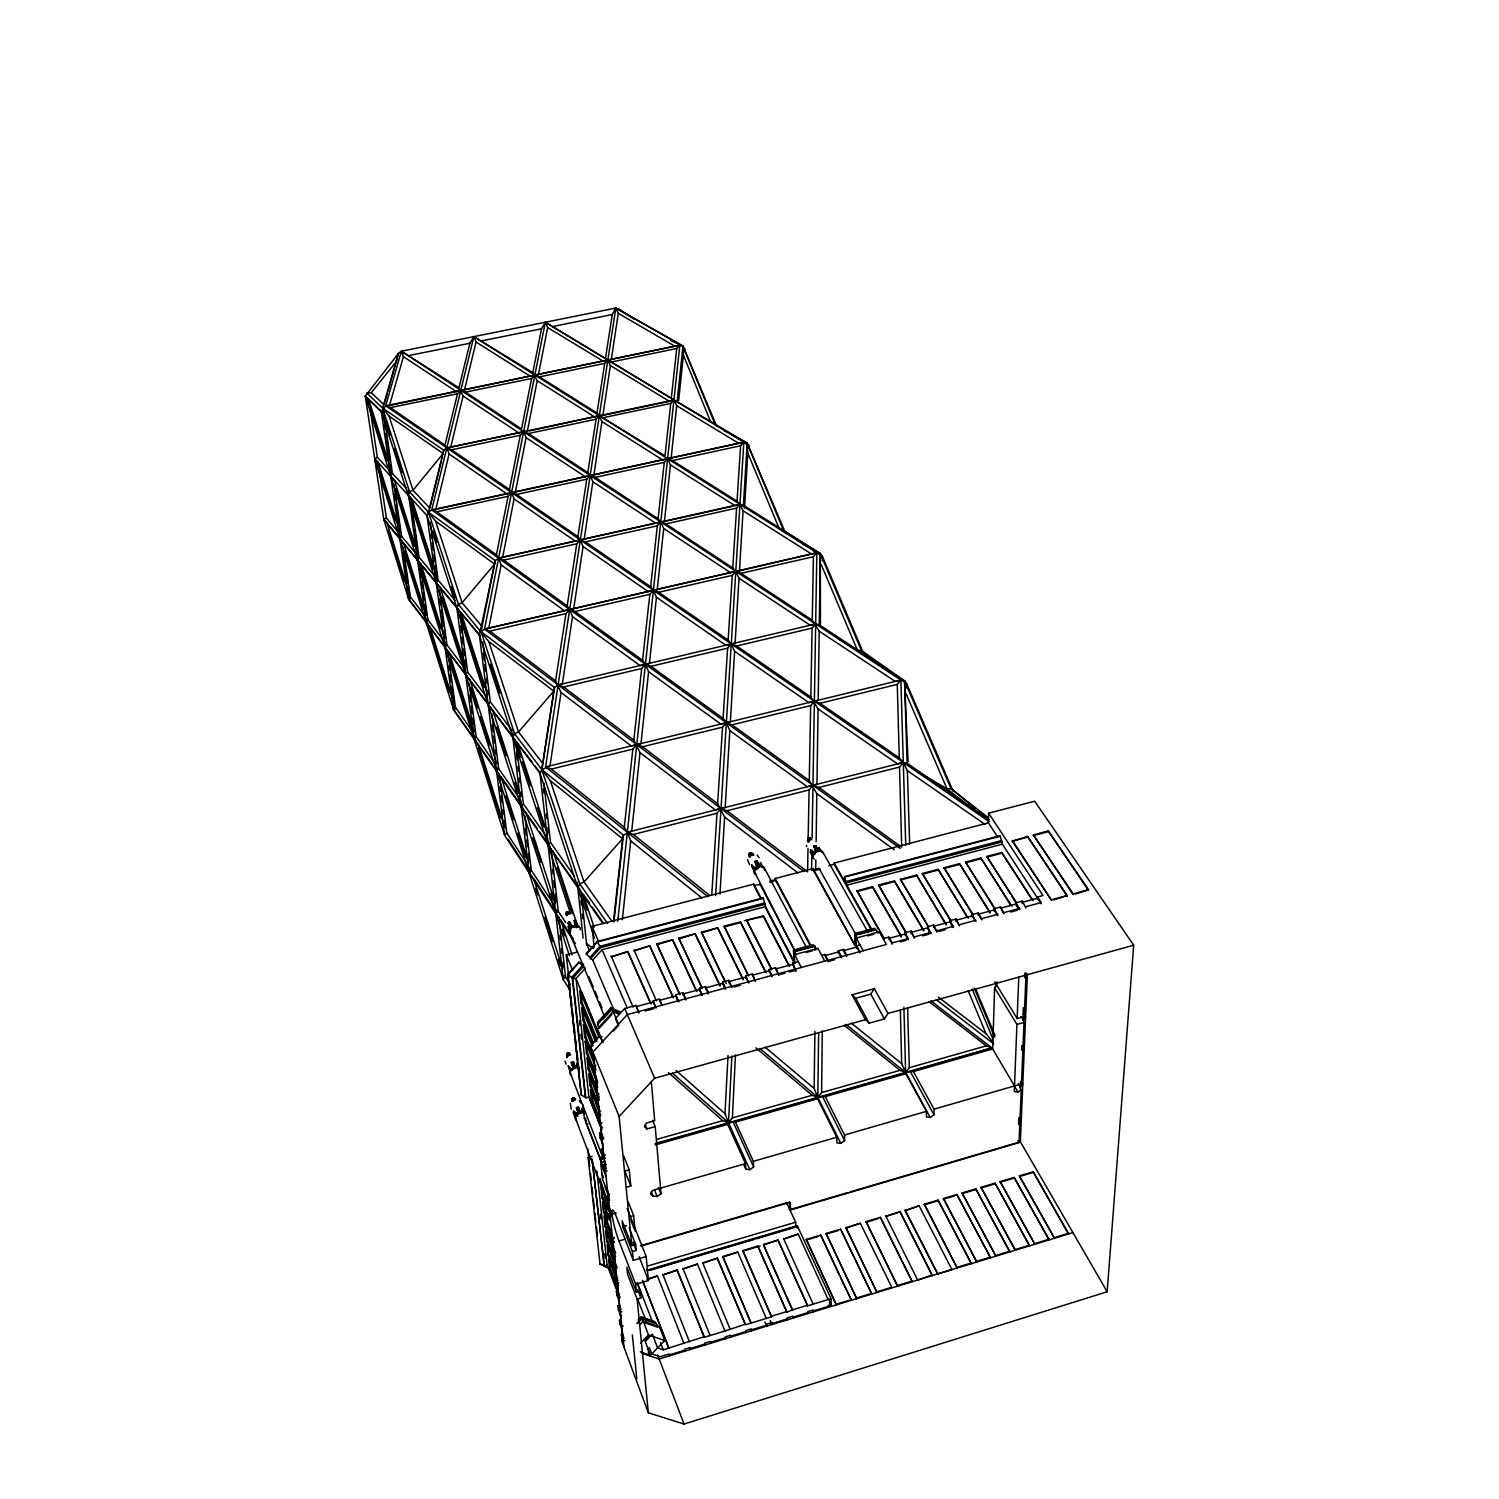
<?xml version="1.0" encoding="UTF-8"?>
<svg xmlns="http://www.w3.org/2000/svg" width="1499" height="1499" viewBox="0 0 1499 1499"><rect width="100%" height="100%" fill="white"/><g stroke="black" fill="none" stroke-linecap="round" stroke-linejoin="round"><path stroke-width="1.5" d="M905.077 935.226L905.077 932.771L911.148 931.141L914.484 938.074L912.254 934.27M905.096 1210.611L919.131 1205.777L951.921 1269.578L937.568 1273.963L905.096 1210.611L919.131 1205.777M906.595 688.097L906.595 683.507L904.553 680.902L861.344 650.397L820.328 553.637L743.41 505.219L739.981 504.301L498.586 558.153L495.251 560.626L479.399 635.145L504.657 835.336L575.447 943.714M905.077 932.771L908.413 939.723L905.077 933.989L888.963 938.355M911.13 933.577L911.148 931.141M866.066 1221.591L897.601 1286.161L866.066 1221.591L880.381 1217.319L912.254 1281.682L902.061 1261.315M946.131 924.958L916.47 875.06L900.449 879.295L928.593 927.394M950.928 921.36L922.335 873.505L938.13 869.326L968.26 918.212M924.302 1204.222L957.205 1267.967L924.302 1204.222L938.112 1200.118L971.333 1263.638L938.112 1200.118M934.72 928.181L936.987 931.985L933.596 925.07L927.544 926.701L929.773 932.959M902.885 1073.696L905.921 1073.659L926.438 1111.359L926.401 1116.999L930.186 1117.467L933.989 1114.806L934.046 1109.166L913.397 1071.541L910.343 1071.579L655.606 1143.981M927.544 926.701L930.916 933.633L927.525 927.937L911.13 932.359M844.63 1140.645L822.52 1096.556L825.218 1096.612L844.518 1135.024L844.63 1140.645L840.808 1143.344L817.836 1097.343L821.621 1092.584L822.276 1030.75M933.577 927.506L933.596 925.07M818.641 1032.642L817.836 1097.343L812.139 1095.282L755.927 1047.82M899.943 1211.492L932.284 1275.574L899.943 1211.492L885.647 1216.401L897.901 1212.747M967.042 917.013L938.13 869.326M815.718 869.027L815.849 859.901M816.131 841.614L816.824 793.646L809.273 780.567L732.055 724.841L726.359 722.705L723.099 718.377L650.959 666.324L645.432 664.244L642.584 660.272L575.016 611.517L569.676 609.512L567.184 605.858L503.776 560.12L498.586 558.153L496.413 554.799L436.809 511.796L431.749 509.885L428.527 512.283L427.009 515.637L453.597 709.758L602.917 923.59M594.578 938.28L539.977 773.315L408.665 599.244L381.252 411.269L385.674 405.798L390.415 407.616L444.941 445.147L446.814 447.939L451.686 449.775L509.454 489.536L511.571 492.553L516.593 494.445L577.883 536.661L580.319 539.921L585.472 541.87L650.641 586.727L653.414 590.287L658.698 592.274L728.121 640.054L731.268 643.933L736.721 645.975L810.828 696.979L818.061 708.952L816.955 784.221L807.212 786.675L729.826 730.594L726.359 722.705L720.869 724.111L648.58 671.721L645.432 664.244L640.185 665.65L572.506 616.614L569.676 609.512L484.533 629.074L481.067 631.622L514.569 733.798L550.32 780.717L622.572 838.784L613.559 920.911M607.601 923.534L579.757 883.96L541.832 769.643L553.806 691.133L488.768 641.497L458.432 604.453L428.527 512.283L443.704 450.243L446.814 447.939L523.638 431.693L528.454 433.53L587.814 472.56L590.175 475.502L595.14 477.375L658.08 518.785L660.778 521.971L665.875 523.901L732.767 567.896L735.784 571.363L741.031 573.349L812.252 620.193L819.203 631.191L818.192 700.314L808.86 702.6L734.604 651.278L731.268 643.933L726.003 645.338L656.45 597.258L653.414 590.287L569.676 609.512L565.985 613.597L555.567 680.846L561.057 692.519L549.983 765.877L541.832 769.643L539.977 773.315L563.193 979.278L570.482 991.12M975.174 808.504L951.041 788.643L904.553 680.902L819.297 624.821L820.328 553.637L783.677 530.702L747.158 443.086L673.932 399.933L446.814 447.939L449.1 453.972L435.759 509.416L431.749 509.885L473.853 336.619L532.801 372.614L537.242 380.69L527.311 431.356L523.638 431.693L520.284 435.253L509.454 489.536M759.787 1048.363L817.836 1097.343L814.126 1088.405L814.913 1031.368M820.44 624.277L820.328 553.637L814.201 551.538M966.986 905.546L944.051 867.752L959.51 863.668L990.108 912.31M943.433 1198.525L976.786 1261.971L943.433 1198.525L956.887 1194.516L990.539 1257.773L956.887 1194.516M957.205 922.11L959.51 925.876L956.081 918.999L950.047 920.63L952.296 926.85M757.969 868.764L754.878 861.382L756.958 860.838L759.562 867.265L759.487 865.616L762.991 867.415L760.461 862.637L759.824 866.235M811.577 870.301L811.877 851.919M812.102 838.147L816.843 552.738L473.853 336.619L469.862 343.252L458.956 387.81L463.041 396.017L450.637 447.564M950.047 920.63L953.476 927.525L950.029 921.848L933.577 926.288M956.043 921.435L956.081 918.999M575.935 922.41L574.267 920.367L574.979 926.907L576.384 925.351L571.419 926.644L573.086 927.413L569.32 921.641L567.915 923.215L570.444 929.211L571.85 927.637L569.32 921.641M807.624 869.532L808.017 848.471M811.671 839.477A2.286 1.63 -29.4 0 0 810.697 839.29L809.591 839.571A2.286 1.63 -29.4 0 0 808.111 841.183L809.104 789.954L812.983 785.289L818.866 787.481L899.831 845.904M809.273 780.567L810.659 705.598L814.388 701.195L820.009 703.312L899.269 757.857L903.297 762.466L907.363 770.673L909.668 844.293M810.828 696.979L812.102 628.1L815.662 623.94L819.297 624.821M812.252 620.193L813.414 556.691L816.843 552.738L820.328 553.637L822.333 556.204L863.349 652.927L867.097 655.588M990.071 913.078L959.51 863.668M995.017 909.443L965.581 862.056L980.908 858.009L1011.956 906.408M962.077 1192.96L995.879 1256.143L962.077 1192.96L975.774 1188.876L1009.876 1251.871L975.774 1188.876M972.251 917.051L972.308 914.615L978.397 912.966L981.864 919.824L978.36 914.203L994.23 909.912L997.772 915.514L994.268 908.675L1000.489 907.007L1004.011 913.828M972.308 914.615L975.774 921.473L972.289 915.833L956.062 920.217M978.322 915.421L978.397 912.966M1010.682 905.227L980.908 858.009M1010.401 893.872L986.792 856.454L1001.707 852.5L1033.186 900.674M997.678 836.985L988.366 822.82L988.628 813.189L1034.666 801.216L1133.694 945.194L1107.161 1291.763L684.069 1424.05L648.336 1412.789L621.71 1340.987L621.823 1327.777M981.039 1187.32L1015.273 1250.222L981.039 1187.32L995.055 1183.142L1029.607 1245.838L995.055 1183.142M994.193 911.13L994.268 908.675M997.753 982.126L994.605 987.747L992.694 1048.981L1014.504 1085.932M996.329 986.661L996.479 982.07M1031.874 899.494L1001.707 852.5M1041.187 903.766L1002.381 844.162L1000.152 835.711L844.518 876.615L844.612 881.449L834.212 863.087L988.366 822.82M1002.831 911.954L1000.489 907.007M1000.17 1181.605L1034.835 1244.245L1000.17 1181.605L1014.148 1177.446L1049.131 1239.879L1014.148 1177.446M1012.368 840.414L1051.642 900.487L1012.35 841.183L1027.527 836.423L1067.232 895.503L1053.872 899.887M1011.638 895.802L1019.807 909.556L1016.21 903.972L1000.451 908.225M994.605 987.747L1016.922 1024.417L1014.298 1091.572L1017.952 1092.059L1021.231 1089.773L1020.069 1087.787L1020.8 1081.81L1022.786 1084.021L1020.069 1087.787M1026.084 972.795L1024.267 1016.528L1017.146 1018.533L1018.777 977.104M1022.187 903.56L1022.281 901.105L1016.247 902.754L1016.153 905.19L1018.552 908.919M570.407 1072.385L568.215 1065.77L571.569 1069.312M1067.194 896.271L1027.527 836.423M1025.859 907.907L1022.281 901.105M1018.552 1124.55L1018.833 1117.654M1021.606 1050.068L1021.793 1045.515M934.046 1109.166L1021.475 1083.927L1024.023 1022.412L1022.993 1016.528M1024.267 1016.528L1023.067 1014.561L1023.349 1007.647M1024.585 977.741L1024.773 973.132M789.317 1202.067L790.535 1209.955L1019.039 1142.613L1021.231 1089.773M1107.161 1291.763L1020.369 1141.77L1027.415 973.975M1073.172 894.659L1033.354 834.887L1048.307 830.933L1088.555 889.731L1075.364 894.06M1019.376 1175.891L1054.472 1238.249L1019.376 1175.891L1033.186 1171.768L1068.6 1233.921L1033.186 1171.768M1037.477 899.419L1037.589 896.983L1042.985 895.521L988.628 813.189M573.386 1110.89L575.935 1118.498C570.088 1109.372 575.541 1109.653 577.808 1116.474M1088.499 890.5L1048.307 830.933M753.66 1166.971L733.123 1121.964L735.428 1122.133L753.36 1161.332L753.66 1166.971L749.819 1169.688L728.495 1122.732L732.374 1117.917L735.466 1054.846M731.868 1056.027L728.495 1122.732L722.705 1120.652L668.46 1072.609M582.137 1109.953L581.987 1108.492L581.2 1112.783M672.526 1073.247L728.495 1122.732L724.991 1113.663L728.027 1055.483M744.516 508.198L747.795 453.054L747.158 443.086L731.475 434.579M719.97 894.06L724.617 817.03L717.628 803.689L642.528 746.746L636.775 744.61L631.304 745.996L561.057 692.519M729.826 730.594L725.197 807.418L715.267 809.928L640.017 752.629L633.833 740.15L563.699 686.992L558.134 684.931L554.536 687.554L553.806 691.133L518.523 731.943L514.569 733.798L512.827 737.321L529.053 872.68L532.464 876.896M734.604 651.278L730.35 721.787L726.359 722.705L722.537 727.165L642.528 746.746M575.016 611.517L649.817 594.316L653.414 590.287L735.784 571.363L739.007 578.239L735.091 643.183L731.268 643.933L727.615 648.149L650.959 666.324M658.698 592.274L732.28 575.354L735.784 571.363L739.457 570.763L743.073 510.766L739.981 504.301L737.04 501.209L672.508 460.568L667.598 458.694L435.759 509.416M743.41 505.219L747.158 443.086L743.504 442.018M715.585 895.559L743.841 442.149L545.317 322.248L541.551 328.787L532.801 372.614M711.781 894.622L717.009 813.264L721 808.542L726.959 810.753L807.586 871.875M717.628 803.689L722.537 727.165M723.099 718.377L727.615 648.149M728.121 640.054L732.28 575.354M732.767 567.896L736.59 508.105L739.981 504.301L735.091 505.706L670.446 464.859L667.598 458.694L743.841 442.149L747.158 443.086L785.626 533.194L783.677 530.702M737.04 501.209L740.6 445.765L743.841 442.149L431.749 509.885L900.243 848.34M814.051 853.156C812.421 847.853 807.005 850.795 813.133 856.06M578.989 1068.468L576.965 1063.372L576.084 1067.157M678.654 400.514L683.394 355.169L682.982 346.119L615.808 308.063L401.376 351.197L398.453 353.389L365.306 396.092L383.744 519.31L408.665 599.244L428.283 624.615L426.128 622.404L408.009 490.192M622.347 919.749L630.686 840.864L627.332 832.245L624.296 827.223L551.407 769.062L545.58 766.907L615.808 308.063L682.982 346.119L716.784 426.353M640.017 752.629L631.735 831.046L623.434 835.055L622.572 838.784L584.01 881.955L579.757 883.96L577.827 887.652L583.092 938.112M648.58 671.721L640.972 743.635L636.775 744.61L632.84 749.125L624.296 827.223M656.45 597.258L649.442 663.457L645.432 664.244L641.684 668.517L633.833 740.15M657.255 589.65L663.701 528.529L660.778 521.971L498.586 558.153L501.153 564.898L488.73 628.343M585.472 541.87L657.312 525.812L660.778 521.971L664.45 521.465L670.446 464.859M671.14 458.319L676.686 405.723L673.932 399.933L545.317 322.248L484.533 629.074L804.082 871.594M677.211 400.851L682.982 346.119L670.503 340.46M617.719 921.304L679.834 345.182L385.674 405.798L401.376 351.197L458.956 387.81M613.915 921.941L623.434 835.055L541.832 769.643L554.536 687.554L481.067 631.622L495.251 560.626L428.527 512.283L409.564 491.859L382.657 408.065L366.637 393L371.227 392.757L384.081 404.711L387.323 393.469M642.584 660.272L649.817 594.316M650.641 586.727L657.312 525.812M658.08 518.785L664.263 462.367L667.598 458.694M670.915 400.851L673.932 399.933L670.728 403.418L664.994 455.846L599.338 415.691L597.014 413.049L539.509 376.849L534.862 375.069L389.478 405.517L403.418 356.668L401.376 351.197L900.88 680.04L904.553 680.902L908.075 761.792M671.402 397.347L676.742 348.517L679.834 345.182L534.862 375.069L531.639 378.46L521.54 428.976L465.496 392.12L460.793 390.321L457.514 393.769L444.941 445.147M750.062 855.386A2.305 1.649 -28.1 0 0 749.537 856.304L749.575 854.336L750.531 856.96M764.359 870.095L764.265 867.884A5.734 4.066 -28.1 0 0 760.312 865.86L757.52 866.591A5.734 4.066 -28.1 0 0 753.828 870.6L795.032 951.34M819.185 850.045L819.185 847.422L821.845 852.125L818.417 850.326M572.506 616.614L562.331 684.087L558.134 684.931L815.662 623.94L810.359 625.345L739.007 578.239M573.686 608.838L583.074 546.573L580.319 539.921L576.778 543.8L567.184 605.858M584.16 539.396L592.854 481.741L590.175 475.502L586.784 479.193L577.883 536.661M593.866 475.089L601.942 421.575L599.338 415.691L529.578 430.888M587.814 472.56L596.059 419.214L599.338 415.691L602.879 415.392L610.393 365.569L607.863 360.022L604.715 363.395L597.014 413.049M611.273 359.797L618.281 313.328L615.808 308.063L612.267 314.528L605.596 357.643M751.617 864.923L754.709 872.324L751.617 864.923L756.227 869.176L754.128 869.72L757.388 866.16L756.227 869.176M409.995 497.949L408.103 495.101L409.564 491.859L413.012 490.285L443.161 453.56L443.704 450.243L382.657 408.065L398.453 353.389L387.979 391.22M391.276 472.972L390.714 476.214L393.45 480.317M400.383 535.649L399.84 538.816L402.538 542.825M409.19 596.115L408.665 599.244L410.37 596.789L403.175 547.322M417.846 556.635L417.284 559.933L419.139 562.706M426.69 619.162L426.128 622.404L445.559 647.493M438.139 585.734L436.209 582.849L437.108 577.677L411.925 499.223L408.103 495.101M445.934 642.453L445.072 647.512L447.901 651.709M454.16 706.441L453.597 709.758L476.401 741.462L474.171 739.213L456.839 607.826L458.432 604.453L462.104 602.748L494.633 564.074L435.572 521.165L428.527 512.283M498.586 774.271L496.581 771.31L497.218 767.713M530.028 867.153L529.053 872.68L531.283 870.226L524.781 815.625M556.485 909.781L555.792 913.641L559.427 918.156M559.239 920.573L565.554 976.936L563.193 979.278L563.868 975.512M684.293 351.797L684.874 348.574M807.867 840.115L808.317 837.735L810.097 837.716L810.135 839.534M752.779 855.461L751.599 852.8L749.856 852.8L749.107 854.449M502.596 557.591L514.082 498.886L511.571 492.553L508.105 496.3L496.413 554.799M515.412 492.122L526.093 437.652L523.638 431.693M538.385 374.825L547.66 327.569L545.317 322.248M567.222 1054.415L566.847 1055.352L567.69 1052.71L569.489 1053.797M464.465 390.059L476.045 342.016L473.853 336.619M576.647 1114.544L576.478 1113.082M441.306 461.13L429.82 508.161L413.012 490.285L389.122 416.141L382.657 408.065M441.849 458.881L442.505 456.221M576.796 1066.632L576.965 1063.372M570.351 1103.301L571.231 1109.26M818.548 850.476L819.185 847.422M1022.824 1020.444L1025.597 1016.753L1023.067 1014.561M390.377 435.272L384.044 415.485L392.457 473.478L390.714 476.214L394.331 480.13L417.434 552.775M852.032 994.793L855.723 998.278L870.788 994.137L874.348 988.665L887.989 1013.436L884.373 1018.927L869.158 1023.161L865.448 1019.695L852.032 994.793L874.348 988.665M394.106 484.795L401.582 536.23L399.84 538.816L419.102 561.788L417.284 559.933L417.153 554.93M433.248 568.889L410.951 499.373L419.102 557.272L417.284 559.933L436.64 583.017M457.307 608.013L436.209 582.849L438.139 580.113L430.269 522.383M566.229 913.828L567.128 915.271C567.015 912.385 565.348 914.615 567.315 911.692C572.243 914.502 566.416 910.118 568.739 914.203M580.15 929.736A5.827 4.178 -24 0 0 579.251 926.663L577.04 925.633A5.827 4.178 -24 0 0 571.456 927.094L569.583 929.174A5.827 4.178 -24 0 0 570.051 933.427L570.295 933.596M440.612 628.756L420.076 564.092L427.927 619.874L426.128 622.404L426.035 619.012M439.413 589.482L446.983 644.926L445.072 647.512L467.519 676.574M460.156 614.627L467.688 672.17L465.664 674.812L468.625 679.197M448.22 654.032L455.471 707.303L453.597 709.758L374.675 458.788L377.336 457.214L369.934 407.447M933.989 1114.806L910.343 1071.579L991.87 1047.895L986.286 1045.852L909.293 1067.7L905.621 1072.403L930.186 1117.467M491.241 709.196L488.168 704.642L490.323 701.907L482.828 642.134M492.103 763.909L474.171 739.213L476.157 736.702L469.224 683.806M371.227 392.757L396.673 361.109M818.866 787.481L899.512 767.057L903.297 762.466L907.12 763.272L989.171 819.747M499.486 774.777L496.581 771.31L498.699 768.743L491.803 713.786M820.009 703.312L897.264 684.387L900.88 680.04L905.733 845.53M524.238 811.071L521.109 806.443L523.376 803.82L516.031 742.099L521.034 757.351M499.579 775.751L506.756 832.919L504.657 835.336L365.306 396.092L383.126 413.387L365.306 396.092L369.597 405.18M808.317 837.735L808.148 842.063M566.378 913.453L566.978 913.003M576.628 927.675L578.033 926.12M794.489 962.321L765.502 906.633L763.253 897.864L597.239 941.484L586.128 953.776L592.742 960.072L614.009 1010.195M578.876 962.171L585.359 968.242L576.028 978.547L588.882 1097.006L585.809 1097.849L581.2 1094.795L567.84 974.387L578.876 962.171L583.748 964.382M579.007 962.508L567.971 974.706L581.331 1095.113M586.334 954.263L597.445 941.972L763.497 898.332M543.837 782.871L550.489 842.363L548.072 845.043L551.332 849.877M582.305 965.675L572.131 976.936L585.228 1096.369M589.725 957.636L599.975 946.3L764.734 902.923M582.924 967.136L572.73 978.397L585.809 1097.849M590.306 958.967L600.556 947.63L765.389 904.216M592.742 960.072L602.111 949.71L765.502 906.633M620.586 1012.05L610.936 1007.778L597.539 1022.43L598.307 1024.248M602.767 1019.357L611.704 1009.595L619.799 1012.631L611.648 1009.014L597.52 1024.454L599.15 1028.426L611.742 1014.673M619.256 1014.298L613.185 1011.6L597.351 1028.914L602.917 1042.423L599.563 1035.903L590.419 1045.89L591.281 1054.041L592.929 1053.591M618.188 1011.731L619.443 1013.024M618.056 1024.698L615.471 1018.552L624.69 1008.49L636.044 1005.436L638.799 1012.762L636.044 1005.436M568.215 1065.77L570.22 1070.886L573.293 1067.532M754.634 870.675L759.993 866.572L756.958 860.838M613.072 1031.368L618.881 1025.054M813.938 851.676L815.156 853.868L813.076 854.393L816.355 850.851L813.601 855.348L810.453 849.671M629.187 1227.943L635.67 1244.507L631.847 1245.632L619.106 1116.436L654.651 1078.231L865.448 1019.695M749.856 852.8L748.9 855.105M551.595 852.144L558.19 911.13L555.792 913.641L557.628 915.027M638.124 1320.001L641.141 1316.871L654.857 1321.612L655.569 1323.467L641.853 1318.727L637.337 1323.411M637.038 1323.205L641.816 1318.258L656.262 1323.242L657.836 1327.271L643.352 1322.305L641.141 1316.871M640.073 1324.498L643.258 1321.219L659.429 1326.784L664.769 1340.518L649.817 1355.902L648.224 1351.723M640.541 1343.216L648.524 1334.972L664.769 1340.518M645.113 1340.406L649.873 1335.478M651.54 1334.953L645.226 1341.474L650.454 1355.246L640.279 1351.854M647.437 1349.625L649.367 1347.638L651.765 1353.916L660.178 1356.726L669.229 1353.972L669.397 1355.883M758.4 865.054L756.302 865.598M725.385 1124.156L727.671 1124.344L745.471 1163.617L652.477 1190.468L650.491 1193.935L652.983 1196.09L657.143 1196.502L661.003 1193.766L655.213 1126.611L652.552 1120.334M580.825 1113.214L578.427 1107.049L576.403 1107.611L578.558 1114.207L578.389 1112.745L575.372 1116.024L577.396 1115.462M596.883 1170.944L607.076 1264.781L604.284 1266.43L592.124 1159.308L588.095 1157.472L592.086 1156.347M571.288 1062.435L573.705 1068.562L575.766 1067.981L573.349 1061.854L571.288 1062.435L573.461 1069.031M813.713 846.148L816.88 851.807L818.96 851.263L815.775 845.605L813.713 846.148L816.393 852.5M379.247 470.068L386.386 517.998L383.744 519.31L479.399 635.145L570.238 912.835M572.337 1101.147A2.211 1.48 -23.3 0 1 573.536 1100.097L574.642 1099.798L573.948 1098.261L573.086 1100.51M567.372 1057.638A2.248 1.536 -23.4 0 1 567.109 1057.32L567.015 1056.514A2.248 1.536 -23.4 0 1 568.402 1054.996L568.945 1054.79M750.493 854.992A2.305 1.649 -28.1 0 1 751.018 854.692L752.142 854.411A2.305 1.649 -28.1 0 1 753.735 855.217C752.704 852.088 751.355 855.704 752.348 853.624M647.025 1270.702L797.431 1226.126L831.064 1298.677L831.214 1304.505L828.347 1305.385L828.404 1307.315M669.303 1354.927L684.518 1350.28M690.008 1348.613L704.736 1344.097M710.582 1342.317L725.422 1337.783M730.65 1336.19L745.79 1331.562M751.336 1329.875L766.626 1325.21M771.891 1323.598L787.162 1318.933M792.84 1317.209L807.867 1312.618M813.376 1310.932L828.385 1306.341M836.348 1304.224L851.207 1299.689L820.74 1235.082L806.256 1239.411L836.367 1304.88L806.256 1239.411M856.697 1298.003L871.519 1293.468L840.602 1229.18L826.099 1233.49L856.697 1298.659L826.099 1233.49M876.971 1291.801L891.774 1287.285L860.351 1223.278L845.904 1227.587L876.971 1292.475L845.904 1227.587M897.601 1285.505L912.254 1281.027M932.284 1274.918L917.65 1280.034L885.647 1215.745M957.224 1267.292L971.352 1262.982M976.805 1261.315L990.577 1257.118M995.898 1255.487L1009.914 1251.197M1015.291 1249.566L1029.644 1245.182M1034.872 1243.589L1049.169 1239.205M1054.509 1237.574L1068.656 1233.265M1072.928 1232.609L659.148 1359.012L641.703 1353.185M652.327 1334.147L657.611 1347.882L663.289 1349.812L704.193 1336.715L677.211 1270.065L662.858 1274.956L677.211 1270.065M717.365 1258.129L702.6 1263.151L717.365 1258.129L745.359 1324.179L724.973 1331.018L697.447 1264.05L682.982 1268.978L697.447 1264.05M717.421 1258.748L745.396 1324.797L771.554 1316.815L742.904 1250.541L757.857 1246.1L786.863 1312.15L792.54 1309.807L763.422 1244.451L778.131 1240.066L807.624 1305.816L831.064 1298.677M771.535 1316.197L786.844 1311.55M792.54 1309.807L807.605 1305.217M677.248 1270.684L704.23 1337.333L724.973 1331.018M624.839 1340.481L623.378 1340.912L621.036 1334.597M621.823 1311.7L620.342 1312.15L617.981 1305.835L619.462 1305.385L618.768 1298.94M622.254 1330.269L619.893 1323.954L619.499 1320.263L620.979 1319.813L620.08 1311.325M619.893 1323.954L621.373 1323.523M623.34 1326.128L621.86 1326.578L619.499 1320.263M619.199 1301.376L616.838 1295.08L618.319 1294.63M806.275 1240.066L818.698 1236.356M826.118 1234.145L838.541 1230.454M845.923 1228.243L860.351 1223.278M866.066 1222.247L878.339 1218.593M924.283 1204.877L938.093 1200.774M943.414 1199.181L954.619 1195.846M962.077 1193.616L975.755 1189.55M981.021 1187.976L995.036 1183.798M1000.152 1182.28L1014.13 1178.102M1021.325 1175.966L1033.167 1172.424M620.286 1297.122L618.806 1297.572L616.426 1291.276L617.925 1290.826L617.251 1284.456M648.336 1412.789L637.131 1299.127L627.575 1274.225L626.863 1267.236L636.438 1292.138L640.185 1291.032L636.981 1282.732M637.131 1299.127L640.879 1298.022L640.185 1291.032M620.736 1315.953L618.375 1309.658L619.855 1309.208M647.587 1266.055L795.632 1222.228L786.638 1202.816L640.485 1245.763M617.682 1286.966L615.302 1280.652L615.733 1270.065M646.481 1270.346L795.782 1226.107L795.632 1222.228M650.247 1270.234L753.978 1239.467M756.189 1238.811L794.751 1227.381M615.302 1280.652L616.801 1280.221M618.768 1282.544L617.269 1282.994L614.89 1276.698M646.8 1279.115L657.424 1275.949L683.975 1343.516M750.943 1323.092L722.799 1256.518L737.752 1252.077L766.27 1318.427M798.199 1234.108L783.546 1239.073L798.199 1234.108L828.197 1299.558M648.973 1279.097L657.424 1275.949M722.837 1257.136L737.752 1252.077M771.554 1316.815L742.942 1251.14L760.162 1246.025M792.559 1310.426L763.441 1245.051L778.131 1240.066M636.438 1292.138L635.67 1284.324L648.411 1280.521L646.163 1256.555L629.149 1213.384A19.899 2.717 75 0 0 627.088 1208.681M646.163 1256.555L633.309 1260.34L632.428 1251.571L636.251 1250.447L635.67 1244.507M789.13 1209.899L848.078 1192.529M850.252 1191.892L924.508 1170.007M926.738 1169.351L1020.369 1141.77M616.183 1272.67L613.784 1266.374L613.335 1262.064L614.834 1261.633L613.728 1251.065L612.21 1251.496L614.609 1257.792M613.784 1266.374L615.302 1265.943M619.499 1295.024L609.793 1269.784L609.568 1258.898M612.604 1238.83L614.14 1238.38M615.002 1262.926L606.702 1241.078L606.702 1232.234M614.534 1242.259L613.016 1242.708L610.205 1232.534M616.145 1212.953L611.967 1214.171A20.162 2.661 75.1 0 0 618.956 1240.966L625.233 1239.13M612.21 1251.496L611.779 1247.374L613.297 1246.924L612.135 1235.963L610.618 1236.413M616.52 1277.335L608.257 1255.469L608.257 1246.737M641.609 1245.894L790.217 1202.217L790.535 1209.955M629.524 1216.813L633.665 1215.614L628.25 1201.917M613.466 1248.386L605.146 1226.575L605.165 1217.825M632.428 1251.571L622.76 1226.725L626.545 1225.62M614.047 1237.481L612.51 1237.93L607.245 1224.158L605.146 1203.266M753.36 1161.332L836.779 1137.254L817.592 1098.767L814.913 1098.711M844.518 1135.024L926.438 1111.359M609.681 1207.276L605.559 1208.475L610.861 1222.228L624.052 1347.301M611.105 1231.653L603.572 1212.035L603.629 1203.547M611.348 1213.272L608.257 1214.171L610.674 1220.448L609.812 1212.241L611.367 1211.792M609.512 1194.028L607.938 1194.478L605.502 1188.22L607.076 1187.77M626.601 1187.227L630.798 1186.028L629.224 1169.801L623.753 1156.141M602.036 1188.763L602.017 1197.457L606.214 1208.344M606.702 1199.481L604.49 1200.118L604.865 1203.66L612.192 1216.251L606.702 1199.481L606.383 1196.521L609.493 1195.621M604.865 1203.66L607.076 1203.022M605.071 1168.789L603.497 1169.239L603.066 1165.173L606.214 1164.273M607.095 1170.981L605.502 1171.431L603.066 1165.173M625.008 1171L629.224 1169.801M656.881 1139.334L722.705 1120.652M732.374 1117.917L812.139 1095.282M821.621 1092.584L899.981 1070.342L905.621 1072.403L903.916 1007.347M605.409 1154.961L603.816 1155.41L601.361 1149.152L602.954 1148.702L602.242 1141.919M607.751 1192.661L602.411 1178.907L600.275 1157.565L604.603 1156.347M655.288 1143.55L991.87 1047.895L930.898 1000.845M600.424 1159.195L604.547 1158.034M601.961 1168.583L600.987 1159.42L605.334 1158.184M655.026 1144.992L727.671 1124.344M735.428 1122.133L817.592 1098.767M825.218 1096.612L905.921 1073.659M913.397 1071.541L992.694 1048.981L989.303 1049.131M604.865 1161.519L600.687 1162.718L606.046 1176.434M602.635 1144.093L600.162 1137.853L599.656 1133.038L601.249 1132.588L600.05 1121.14M600.162 1137.853L601.755 1137.404M651.316 1081.51L654.688 1120.709L646.462 1123.032L644.42 1126.63L646.987 1128.934L655.213 1126.611M1016.922 1024.417L1024.023 1022.412M601.605 1162.475L584.404 1118.498L585.884 1118.085M598.438 1121.589L597.97 1117.074L599.563 1116.624L598.307 1104.726M602.036 1122.845L600.443 1123.294L597.97 1117.074M600.912 1127.829L602.523 1127.379M598.513 1118.329L591.618 1100.959L592.573 1100.678L591.599 1091.553M599.431 1099.573L596.209 1100.472L596.696 1105.175L599.188 1111.396L600.799 1110.946M739.457 570.763L816.843 552.738L484.533 629.074L489.948 631.098L555.567 680.846M598.682 1106.693L589.894 1085.032L590.868 1084.751L589.913 1075.776M599.019 1093.989L597.389 1094.439L594.897 1088.218L594.41 1083.515L597.651 1082.615M594.897 1088.218L596.527 1087.768M574.361 1097.924L572.131 1098.542L571.756 1101.072L572.824 1097.755L574.361 1097.924L574.717 1100.453M574.604 1098.842L575.747 1099.16M573.536 1100.097L574.642 1099.798M887.989 1013.436L1133.694 945.194M570.22 1070.886L572.299 1070.323M595.59 1077.35L592.592 1066.445L595.871 1065.545M597.726 1092.808L588.17 1069.012L589.163 1068.75L588.17 1059.643M593.098 1071.167L594.728 1070.717M569.245 1052.86L566.978 1053.478L567.315 1055.221M567.896 1053.703L568.814 1053.179L569.601 1055.371M566.51 1055.221L567.109 1057.32L566.603 1056.027M586.465 1053.141L587.458 1052.86L586.184 1041.056L585.191 1041.318L586.465 1053.141L596.059 1076.9M890.05 940.266L892.242 944.108L892.242 942.871L908.413 938.505M914.484 936.856L930.916 932.415M937.006 930.767L953.495 926.288M959.529 924.658L975.812 920.255M981.901 918.606L997.809 914.296M1004.049 912.61L1019.845 908.338M1025.897 906.689L1041.243 902.529L1037.589 896.983M1051.68 899.719L1067.232 895.503M1088.555 889.731L1073.209 893.891L1033.354 834.887M645.263 1011.001L653.864 1008.677M733.967 986.979L740.3 985.255M769.174 971.952L769.062 969.497L775.545 967.754L778.599 974.893L785.026 973.151M789.317 971.989L795.725 970.246L792.634 963.145L798.236 961.627M821.677 955.294L824.843 954.432L828.01 961.515L834.756 959.679M900.318 941.915L906.389 940.266M922.691 935.863L928.855 934.196M939.049 931.422L945.232 929.755M1010.776 911.992L1017.54 910.174M594.316 1060.374L584.685 1036.652L585.678 1036.39L584.385 1024.21L588.77 1034.985M796.625 951.134L814.201 946.412L813.282 944.689L793.533 949.991L793.908 960.859M858.046 934.627L875.397 929.961L874.423 928.256L854.917 933.502L855.086 944.351M806.293 952.427L812.552 950.741M867.715 935.882L873.898 934.214M855.798 942.908L855.498 944.97M794.245 961.496L793.87 959.622M592.536 1043.473L582.886 1019.807L583.879 1019.526L582.568 1007.272L595.778 1039.5M653.433 1003.243L653.227 1000.789L659.504 999.102L662.221 1005.154M677.848 1001.163L675.824 994.68L683.001 992.75L685.793 998.784M699.508 990.783L699.358 988.328L705.579 986.642L708.409 992.657M724.617 988.497L722.555 982.07L728.889 980.346L731.849 987.56L728.964 981.583L745.827 977.029L748.769 982.969L745.753 975.793L752.236 974.05L755.252 981.208L752.236 974.05M838.372 953.252L838.316 950.797L843.431 949.41L846.616 955.238M856.903 948.249L856.866 945.794L860.014 944.932M883.155 938.693L888.944 937.119L892.242 942.871M636.157 1006.653L653.32 1002.025L656.019 1008.096L653.227 1000.789M661.415 1004.367L659.597 1000.32L675.918 995.917L678.672 1001.95L675.824 994.68M752.292 975.268L769.118 970.734L772.116 976.636L769.062 969.497M775.601 968.972L792.671 964.363L795.725 970.246M824.862 955.669L838.353 952.034L841.52 957.842M846.635 956.456L843.45 950.647L856.885 947.012L860.089 952.821L856.866 945.794M1022.243 902.342L1037.533 898.201M856.322 947.818L813.076 868.614L775.17 878.508L775.264 880.887M596.921 1041.524L581.05 1002.868L582.062 1002.606L580.956 992.338M794.208 960.634L793.889 951.472L814.725 945.869L816.73 949.617M855.479 944.108L855.329 934.945L875.922 929.399L878.021 933.109M1012.35 841.183L1027.49 837.192M1033.336 835.636L1048.269 831.701M844.518 876.615L846.729 885.216L1002.381 844.162M627.894 951.621L611.273 956.793L627.894 951.621L651.091 1003.955M649.873 945.794L634.058 950.759L649.873 945.794L673.557 997.884M679.778 994.624L656.843 943.958L672.732 939.761L696.941 991.57M702.188 988.572L678.785 938.149L695.292 933.783L720.007 985.33M724.317 980.234L701.438 932.153L717.834 927.825L743.073 979.091M748.507 976.055L724.129 926.157L740.506 921.829L766.233 972.832M744.347 920.798L763.422 915.758L789.654 966.499M878.545 929.343L857.016 890.781L872.699 886.64L901.424 936.275M906.295 933.427L878.601 885.066L894.547 880.85L923.759 930.242M857.016 891.549L872.699 887.389L901.424 937.044M878.601 885.834L894.566 881.618L923.74 931.01M900.449 880.044L916.47 875.809M922.335 874.254L938.13 870.076M944.051 868.521L959.51 864.436M965.562 862.824L980.889 858.758M986.773 857.203L1001.669 853.268M656.899 944.726L672.732 939.761M678.841 938.917L695.292 933.783M701.495 932.921L717.834 927.825M724.186 926.907L740.543 922.578L765.221 971.539M771.629 969.029L746.802 920.161L763.459 916.526L788.624 965.206M844.761 877.046L1000.433 836.123M568.833 977.873L566.285 954.938L577.021 952.109M845.979 881.524L1001.651 840.527M846.691 882.78L1002.456 841.745M573.499 927.206L578.445 927.113L575.916 921.136M594.185 947.593L592.049 926.345L753.772 884.091L761.305 898.576M753.772 884.091L753.828 885.291L760.761 884.541M769.736 881.131L775.227 879.688L811.146 947.199M813.076 868.614L813.095 869.795L819.054 868.408M828.741 865.71L834.231 864.267L871.088 929.38M769.961 882.274L773.503 881.337M815.662 870.319L820.159 869.158M749.537 856.304L750.474 856.06L749.294 853.399L751.599 852.8M807.624 839.346L809.048 840.939L808.092 839.234L807.474 840.883M810.097 837.716L807.811 838.297L809.029 840.471M750.118 853.343L751.055 855.442L750.118 853.343L751.505 853.193M808.654 838.241C810.191 837.248 809.085 841.314 808.935 838.747M750.137 853.718L751.524 853.568M751.018 854.692L753.098 854.018M809.591 839.571L810.734 840.04M809.067 841.82L807.942 840.752M818.061 708.952L897.508 763.853L903.297 762.466L627.332 832.245L633.346 834.456L717.009 813.264M726.959 810.753L809.104 789.954M551.407 769.062L632.84 749.125M732.055 724.841L810.659 705.598M563.699 686.992L641.684 668.517M736.721 645.975L812.102 628.1M489.948 631.098L565.985 613.597M741.031 573.349L813.414 556.691M664.45 521.465L732.805 506.212M503.776 560.12L576.778 543.8M665.875 523.901L736.59 508.105M436.809 511.796L508.105 496.3M516.593 494.445L586.784 479.193M595.14 477.375L664.263 462.367M672.508 460.568L740.6 445.765M602.879 415.392L669.416 401.32L610.393 365.569M451.686 449.775L520.284 435.253M528.454 433.53L596.059 419.214M604.116 417.509L670.728 403.418M390.415 407.616L457.514 393.769M465.496 392.12L531.639 378.46M539.509 376.849L604.715 363.395M612.473 361.784L676.742 348.517M409.677 355.394L469.862 343.252M482.21 340.76L541.551 328.787M553.731 326.332L612.267 314.528M816.337 850.289L815.175 850.326M821.283 564.711L857.54 650.454L861.344 650.397L863.349 652.927L860.576 650.416M586.072 1119.828L586.465 1123.482L588.02 1123.894M572.543 1066.67L574.604 1066.108L573.349 1061.854M577.64 1111.827L579.663 1111.265L578.427 1107.049M743.935 1165.154L745.79 1169.239L749.819 1169.688M840.808 1143.344L836.91 1142.894L836.779 1137.254M603.722 1264.931L599.919 1263.882M678.579 345.051L682.982 346.119L714.892 423.917M568.233 913.566A2.342 1.686 -23.9 0 1 569.376 913.509L568.945 913.472M570.501 928.031L568.327 926.963L570.426 931.966L570.032 928.2M608.069 1267.198L600.087 1264.35L588.095 1157.472M608.557 1267.967L604.284 1266.43L592.124 1159.308M900.862 679.44L904.553 680.902L907.12 763.272M599.563 1035.903L602.073 1036.989M567.99 912.404L569.414 913.003M813.47 853.118L810.491 851.338M723.624 430.325L727.54 432.462M745.172 443.46L749.088 445.596M917.913 772.004L947.012 788.793L977.854 813.039M618.281 313.328L675.468 346.569M547.66 327.569L603.516 361.409M676.686 405.723L739.138 443.554M837.997 638.574L855.573 649.254M803.014 544.1L806.874 546.517M812.664 550.152L822.333 556.204L822.426 560.795M753.379 867.752L751.692 866.572M476.045 342.016L530.534 376.436M537.242 380.69L594.841 417.078M601.942 421.575L662.914 460.099M743.073 510.766L811.746 554.162M403.418 356.668L456.502 391.707M463.041 396.017L519.16 433.08M526.093 437.652L585.528 476.907M592.854 481.741L655.925 523.376M663.701 528.529L730.725 572.768M819.203 631.191L895.334 681.445L900.88 680.04L545.58 766.907L707.978 896.702M589.276 950.254L586.559 943.845L593.285 948.267M618.937 309L633.721 318.95M385.674 405.798L989.115 821.583M568.327 926.963L570.388 928.05M449.1 453.972L506.943 493.958M514.082 498.886L575.485 541.326M583.074 546.573L648.374 591.693M907.363 770.673L984.974 824.3M389.122 416.141L443.161 453.56M872.737 659.579L882.143 666.231M885.909 668.891L897.208 676.873M900.955 679.515L906.595 683.507L953.102 791.21M857.54 650.454L866.853 657.049M501.153 564.898L564.655 610.917M816.824 793.646L894.21 849.708M575.054 1113.588L573.555 1112.333M724.617 817.03L798.068 872.961M938.43 997.191L986.023 1033.748L992.844 1041.992M936.369 999.721L993.725 1043.866M929.099 1001.688L986.286 1045.852M987.822 817.423L951.041 788.643L947.012 788.793L905.902 693.288M978.866 811.39L982.538 814.276M633.346 834.456L709.814 895.484M630.686 840.864L701.851 897.92M851.357 1023.161L901.686 1063.615L905.621 1072.403L846.073 1024.398M844.124 1025.279L899.981 1070.342M765.033 1047.126L814.126 1088.405M676.086 1070.53L724.991 1113.663M569.433 1054.528L567.69 1052.71L566.978 1053.478L567.952 1056.252M574.548 1099.535L572.824 1097.755L572.131 1098.542L573.086 1101.315M385.805 521.502L383.744 519.31L401.62 540.633M377.336 457.214L390.677 471.567L388.56 464.915M392.457 473.478L406.454 488.524M378.91 467.782L374.675 458.788L378.123 462.498L399.296 529.709M374.675 458.788L427.365 516.012M757.126 855.067L759.094 857.709M479.886 635.332L456.839 607.826L459.856 612.323M485.995 701.045L465.664 674.812L465.383 669.135M488.168 704.642L513.351 737.283M512.508 733.03L512.827 737.321L532.426 762.541M570.313 926.213L567.915 923.215M482.153 626.545L462.104 602.748L435.572 521.165M386.386 517.998L399.783 534.075M401.582 536.23L415.748 553.243M419.102 557.272L436.022 577.583M438.139 580.113L455.153 600.537M521.109 806.443L537.204 828.404M577.265 882.03L577.827 887.652L579.738 889.226L548.072 845.043L547.454 838.053M581.781 892.448L577.827 887.652L581.237 892.711M579.27 1100.603L581.05 1103.283M542.638 763.328L518.523 731.943L488.768 641.497M410.37 596.789L424.685 615.602M427.927 619.874L444.866 642.134M446.983 644.926L463.978 667.28M467.688 672.17L486.463 696.829M490.323 701.907L512.358 730.875M535.143 766.139L540.577 773.315M611.985 921.342L584.01 881.955L550.32 780.717M455.471 707.303L472.541 731.568M476.157 736.702L494.857 763.291M498.699 768.743L519.329 798.068M523.376 803.82L546.123 836.161M550.489 842.363L574.417 876.372M494.633 767.507L497.143 771.104M522.964 808.036L500.928 776.519L528.604 862.731M539.752 832.057L549.946 846.635M589.557 903.279L583.111 894.06L594.091 927.188M592.142 906.97L603.741 923.571M512.827 737.321L514.963 740.506M749.594 864.698L747.57 859.62M383.107 414.08L381.252 411.269L563.193 979.278M506.756 832.919L527.273 864.117M531.283 870.226L553.918 904.647M558.19 911.13L565.704 922.56M568.215 926.382L570.726 930.186M508.161 839.403L530.178 873.074M553.824 909.237L533.588 878.302L562.781 969.197M573.255 938.917L560.645 919.655L572.037 954.807M986.792 856.454L1016.697 902.829M965.581 862.056L995.055 908.675M944.051 867.752L973.095 914.615M968.185 907.495L973.076 915.383M565.554 976.936L570.295 984.581M568.009 985.443L570.444 989.377M1021.006 1016.491L1023.349 1020.313M994.774 981.882L1017.146 1018.533M922.335 873.505L950.928 920.592M916.47 875.06L946.131 924.19M900.449 879.295L928.593 926.626M1020.313 1081.959L1021.475 1083.927M1018.196 1083.421L1020.575 1087.431M1014.392 1086.044L1017.952 1092.059M878.601 885.066L906.295 932.659M604.49 1200.118L611.817 1212.71M1017.896 1140.627L1019.039 1142.613M857.016 890.781L884.26 938.599M879.669 931.329L884.26 939.367M846.729 885.216L872.268 930.298M814.332 859.021A5.696 4.029 -29.4 0 1 812.889 857.484L812.833 855.273A5.696 4.029 -29.4 0 1 816.524 851.263L819.278 850.551A5.696 4.029 -29.4 0 1 823.138 852.594L867.809 931.872M810.697 839.29L809.76 838.316M818.96 868.277L855.367 933.633M854.917 933.502L856.304 947.012M855.329 934.945L857.409 938.655M863.237 950.741L856.173 938.037L879.238 931.816L886.434 944.445L627.313 1014.598L592.929 1052.073L609.119 1205.758M813.095 869.795L854.636 944.82M870.788 994.137L884.373 1018.927M838.316 950.797L841.482 956.624M855.723 998.278L869.158 1023.161M824.843 954.432L828.01 961.515M824.787 961.14L817.929 948.324L794.582 954.619L801.309 967.492M775.17 878.508L811.615 946.956M764.265 867.884L805.75 946.206M762.223 867.471L760.461 862.637M754.878 861.382L757.894 867.115M748.957 855.985L749.575 857.203M759.768 883.735L795.538 952.071M793.533 949.991L794.901 963.595M793.889 951.472L795.857 955.238M753.828 885.291L760.312 897.732M765.689 908.094L793.514 961.59M795.782 971.483L792.634 963.145M905.115 1209.955L937.568 1273.307M775.545 967.754L778.599 974.893M746.839 920.911L771.648 969.797M901.049 1259.272L880.381 1217.319M724.129 926.157L748.469 975.287M717.89 928.574L743.111 979.859M701.438 932.153L726.284 983.625M722.555 982.07L725.441 988.047M725.516 989.265L722.63 983.288L705.654 987.878L708.484 993.874M695.33 934.552L720.045 986.098M839.515 1275.518L820.74 1235.082M840.508 1277.616L851.207 1299.689M678.785 938.149L702.132 987.804M699.358 988.328L702.244 995.561L699.433 989.565L683.094 993.968L685.867 1000.002M672.789 940.51L696.004 990.239M795.782 1226.107L797.505 1228.056L797.431 1226.126M829.34 1300.495L831.214 1304.505M829.397 1302.406L831.252 1306.435M656.843 943.958L679.722 993.856M783.527 1238.474L813.151 1304.149M649.929 946.562L672.658 996.535M778.15 1240.685L807.624 1305.816M634.002 949.991L656.45 1000.92M627.969 952.371L650.21 1002.606M786.863 1312.15L757.857 1246.1M770.167 1320.488L771.929 1324.554L771.835 1322.643L766.57 1324.235L766.664 1326.165L764.902 1322.081M611.199 956.025L633.159 1007.216M592.049 926.345L598.513 941.353M602.111 949.71L627.219 1007.928M600.556 947.63L597.239 941.484M624.69 1008.49L654.651 1078.231M722.799 1256.518L750.924 1322.493M574.267 920.367L576.796 926.345M613.185 1011.6L618.056 1023.124M610.936 1007.778L613.316 1012.949M569.732 912.647L570.257 913.922M569.376 913.509L568.308 912.048M568.29 913.997L566.922 911.711L565.779 913.416L566.734 915.702M567.128 912.629L567.877 914.427M588.863 976.617L593.267 987.073M595.009 991.27L597.651 997.547M599.394 1001.725L602.036 1008.003M569.376 932.547L604.715 1016.922M976.093 990.015L995.017 1035.416M974.219 987.972L994.736 1037.196M972.195 989.078L992.881 1038.788M747.795 453.054L779.424 529.11M645.263 1124.775L646.987 1128.934M702.563 1262.533L730.219 1329.426M968.148 990.652L986.023 1033.748M566.285 954.938L572.805 970.734M600.387 1037.514L576.028 978.547L572.73 978.397L567.84 974.387M581.612 992.413L588.695 1009.576M590.475 1013.867L593.117 1020.294M594.897 1024.585L598.438 1033.148M599.15 1037.645L579.738 990.539L581.05 1002.868M658.436 1187.508L661.003 1193.766M582.062 1002.606L597.052 1039.107M595.646 1041.917L581.556 1007.534L582.886 1019.807M683.394 355.169L710.47 421.331M654.576 1190.262L657.143 1196.502M583.879 1019.526L593.548 1043.192M590.531 1039.275L593.154 1045.74M592.161 1046.021L583.373 1024.492L584.685 1036.652M682.926 1268.379L710.095 1335.553M651.297 1191.93L652.983 1196.09M590.419 1045.89L619.106 1116.436M585.678 1036.39L590.943 1049.319M586.184 1041.056L594.054 1060.468M585.191 1041.318L593.941 1062.903M595.909 1070.136L593.36 1057.732M587.458 1052.86L592.686 1065.826M592.592 1066.445L595.103 1072.647M588.807 1059.531L597.52 1081.135M597.408 1083.571L586.952 1057.638L588.17 1069.012M597.689 1087.187L595.159 1074.82M589.163 1068.75L595.234 1083.889M594.41 1083.515L596.902 1089.717L597.82 1100.022M590.531 1075.682L599.225 1097.343M599.094 1099.779L588.695 1073.79L589.894 1085.032M590.868 1084.751L597.801 1102.102M815.775 845.605L817.067 849.221M625.345 1172.349L630.798 1186.028M592.217 1091.422L599.15 1108.773M600.762 1115.556L590.381 1089.529L591.618 1100.959M662.802 1274.356L689.465 1341.83M592.573 1100.678L599.488 1118.048M589.126 1097.493L601.886 1129.646M588.882 1097.006L601.624 1129.159M569.957 1053.666L570.744 1054.903M601.249 1132.588L603.722 1138.828L602.13 1139.277L599.656 1133.038M567.709 1053.497L568.477 1055.671M566.753 1054.546L567.072 1055.914M630.554 1219.549L634.414 1229.349M604.303 1159.926L601.361 1149.152M579.495 1068.244A5.584 3.804 -23.4 0 0 576.066 1067.325L573.293 1068.094A5.584 3.804 -23.4 0 0 569.826 1071.86L602.973 1157.771M566.06 1064.215L565.048 1061.086M606.271 1168.883L603.666 1155.542M581.987 1108.492L583.992 1113.607M600.275 1157.565L600.987 1159.42M639.117 1256.743L648.411 1280.521M586.465 1123.482L601.998 1163.224M633.009 1242.165L636.251 1250.447M631.847 1245.632L622.16 1220.786L622.76 1226.725M572.862 1098.561L573.611 1100.753M576.403 1107.611L578.801 1113.776M601.98 1173.68L603.535 1177.708M642.546 1280.371L668.666 1347.545M571.906 1099.591L572.225 1100.941M642.603 1280.989L668.704 1348.163M571.662 1100.285L572.168 1101.578M633.309 1260.34L616.501 1217.057A19.918 2.623 75.1 0 0 611.967 1214.171M609.568 1200.249L607.282 1189.831M606.383 1196.521L608.819 1202.798M606.327 1198.057L599.956 1178.458M584.498 1113.42A5.509 3.691 -23.4 0 0 581.106 1112.558L578.389 1113.326A5.509 3.691 -23.4 0 0 574.979 1117.017L606.102 1198.863M605.933 1199.987L600.874 1186.927L602.167 1198.825M610.168 1211.042L612.192 1216.251M637.468 1282.938L652.102 1320.844M660.553 1342.729L663.289 1349.812M607.395 1205.964L609.812 1212.241M602.954 1197.195L606.308 1205.908M605.296 1204.915L606.851 1208.962M618.956 1240.966L635.67 1284.324M637.675 1289.721L640.879 1298.022M604.247 1203.66L606.758 1210.199M606.664 1212.654L602.467 1201.748L603.572 1212.035M604.509 1211.773L607.863 1220.486M637.768 1299.277L646.069 1320.919M657.555 1354.834L684.069 1424.05M614.028 1242.146L604.003 1215.989L605.146 1226.575M643.258 1321.219L648.524 1334.972M606.064 1226.294L613.578 1245.931M613.297 1246.924L615.696 1253.22L614.178 1253.67L611.779 1247.374M615.546 1256.555L605.559 1230.36L606.702 1241.078M607.62 1240.816L615.096 1260.472M614.834 1261.633L617.232 1267.91L615.733 1268.36L613.335 1262.064M613.747 1262.364L607.114 1244.901L608.257 1255.469M609.175 1255.206L616.614 1274.881M616.389 1276.249L617.963 1280.446M618.562 1285.392L608.65 1259.16L609.793 1269.784M610.711 1269.522L618.131 1289.196M607.076 1264.781L616.838 1290.714M619.462 1305.385L621.036 1309.601M622.497 1334.166L624.052 1338.363M581.968 894.903L587.065 910.305M517.53 742.792L547.678 834.756M553 851.001L577.64 926.157M490.529 664.263L499.991 693.138M522.458 761.717L530.309 785.701M537.466 807.511L543.893 827.148M557.103 867.49L572.243 913.734M461.055 612.548L487.681 694.674M492.571 709.758L520.659 796.362M525.737 811.99L555.398 903.504M433.567 531.189L437.165 542.282M451.536 586.69L455.134 597.782M460.568 614.534L484.214 687.535M496.975 726.903L506.287 755.665M514.888 782.216L518.467 793.271M532.876 837.716L540.783 862.15M550.864 893.235L553.019 899.906M562.537 929.249L564.655 935.826M427.009 515.637L569.414 955.725M440.2 587.308L465.158 665.088M469.824 679.647L496.806 763.703M394.612 448.445L402.369 472.616M441.943 596.04L463.978 664.694M471.454 688.022L477.806 707.865M480.636 716.672L489.836 745.34M505.95 795.576L513.707 819.803M517.961 833.013L525.718 857.241M535.668 888.251L537.804 894.922M544.924 917.107L552.756 941.522M558.452 959.285L560.589 965.937M368.773 399.727L390.171 467.013M421.05 564.149L444.566 638.087M448.988 652.046L474.359 731.831M478.256 744.104L504.189 825.649M370.29 407.409L387.154 460.493M396.242 489.086L414.38 546.161M450 658.342L473.159 731.231M478.481 748.001L500.685 817.873M403.418 542.825L426.278 615.339M429.857 626.694L453.747 702.563M379.603 469.993L395.605 520.828M405.292 551.595L423.224 608.557M428.976 626.807L449.588 692.294M453.017 703.2L455.078 709.758M387.135 523.114L408.759 592.33M388.578 530.384L404.505 581.425M406.585 588.076L410.051 599.169M806.443 845.473L806.724 846.542M823.138 852.594L823.344 853.643M755.065 866.965L755.215 868.015M384.737 424.536L385.393 428.995M386.03 433.455L389.927 460.193M390.583 464.653L391.22 469.112M394.818 493.827L395.792 500.516M396.429 504.994L400.345 531.826M403.25 551.876L407.822 583.336M408.478 587.814L409.452 594.56M411.269 506.362L413.893 524.875M414.548 529.503L416.834 545.711M420.676 572.937L421.294 577.396M421.931 581.856L422.868 588.545M423.505 593.004L424.442 599.694M425.079 604.153L426.653 615.302M431.112 533.85L431.749 538.46M432.368 543.069L433.323 550.002M433.96 554.611L434.897 561.525M435.534 566.154L436.153 570.763M439.957 598.588L440.893 605.502M441.53 610.13L443.741 626.282M444.36 630.91L445.315 637.824M449.082 665.444L449.719 670.072M450.337 674.7L451.293 681.633M451.93 686.28L454.141 702.469M460.849 625.832L461.748 632.747M462.348 637.337L463.266 644.233M463.866 648.842L464.765 655.738M465.383 660.347L466.283 667.242M469.918 694.955L470.836 701.851M471.435 706.46L472.335 713.355M472.953 717.946L473.853 724.841M483.353 653.171L484.214 660.066M484.795 664.657L485.657 671.552M486.519 678.447L487.1 683.038M487.981 689.933L488.543 694.524M492.347 724.71L493.208 731.587M493.789 736.159L494.651 743.036M495.513 749.893L496.075 754.465M500.123 786.619L500.703 791.191M501.266 795.763L502.128 802.621M502.989 809.479L503.57 814.051M504.432 820.909L505.294 827.767M516.368 752.817L517.192 759.674M518.017 766.532L518.56 771.104M519.366 777.944L519.928 782.515M521.015 791.659L521.558 796.231M525.399 828.497L526.224 835.318M526.767 839.871L527.573 846.691M528.398 853.512L529.203 860.332M569.339 982.463L570.351 991.626M570.857 996.217L571.869 1005.379M572.374 1009.97L573.405 1019.151M573.911 1023.723L574.923 1032.905M575.691 1039.781L576.422 1046.433M576.909 1050.874L577.902 1059.737M578.389 1064.178L579.382 1073.059M582.886 1104.726L584.404 1118.498M587.795 1149.021L589.744 1166.578M590.512 1173.492L591.281 1180.425M592.049 1187.358L592.817 1194.291M593.323 1198.919L594.353 1208.157M594.859 1212.785L595.871 1222.022M596.396 1226.65L597.408 1235.888M575.372 1066.969L575.541 1068.468M580.432 1112.183L580.6 1113.626M543.462 788.83L543.968 793.402M546.292 813.976L546.798 818.548M547.828 827.692L548.334 832.264M552.494 869.308L553 873.842M553.768 880.644L554.536 887.445M555.286 894.247L556.054 901.049M559.895 935.32L560.401 939.836M561.413 948.848L561.919 953.345M562.931 962.377L563.437 966.874M579.438 1020.65L579.944 1025.26M580.937 1034.46L581.443 1039.051M600.443 1214.302L600.949 1218.931M604.734 1253.632L605.24 1258.261M605.315 1186.384L605.502 1188.22M608.257 1214.171L608.444 1215.951M616.426 1291.276L616.838 1295.08M617.981 1305.835L618.375 1309.658M607.507 1214.958L607.919 1218.968M605.858 1205.14L606.327 1209.562M606.814 1214.003L607.282 1218.425M580.919 900.562L581.387 905.096M582.324 914.165L582.792 918.7M609.156 1207.576L609.812 1213.722M581.481 894.978L586.652 944.857M632.353 1334.972L636.794 1378.574M633.665 1215.614L635.183 1231.316M684.612 1351.236L684.443 1349.325L689.933 1347.638L690.083 1349.568M659.504 999.102L659.597 1000.32M704.811 1345.071L704.661 1343.141L710.526 1341.361L710.657 1343.273M520.621 799.904L520.959 804.27M683.001 992.75L683.188 995.205M705.579 986.642L705.748 989.096M725.497 1338.757L725.366 1336.827L730.594 1335.234L730.706 1337.164M496.319 767.226L496.581 771.31M745.846 1332.536L745.734 1330.606L751.28 1328.92L751.392 1330.831M728.889 980.346L729.02 982.801M745.471 1163.617L745.79 1169.239M473.965 735.353L474.171 739.213M745.753 975.793L745.884 978.247M787.2 1319.907L787.106 1317.977L792.802 1316.234L792.877 1318.164M786.638 1202.816L786.694 1204.259M436.097 579.326L436.209 582.849M807.905 1313.574L807.83 1311.644L813.339 1309.957L813.414 1311.887M814.725 945.869L814.856 950.441M907.607 1007.665L909.293 1067.7M897.264 684.387L899.269 757.857M899.512 767.057L901.705 847.272M900.374 1010.719L901.686 1063.615M840.602 1229.18L871.519 1293.468M834.212 863.087L834.231 864.267M843.431 949.41L843.45 950.647M888.944 937.119L888.963 939.573M586.559 943.845A5.884 4.178 -24 0 1 587.233 944.726M756.564 874.741A5.734 4.066 -28.1 0 1 753.941 872.811M571.644 1075.233A5.584 3.804 -23.4 0 1 570.051 1073.865M576.74 1120.259A5.509 3.691 -23.4 0 1 575.204 1118.966M569.189 912.46L567.596 914.259L566.922 911.711L569.133 912.535"/></g></svg>
